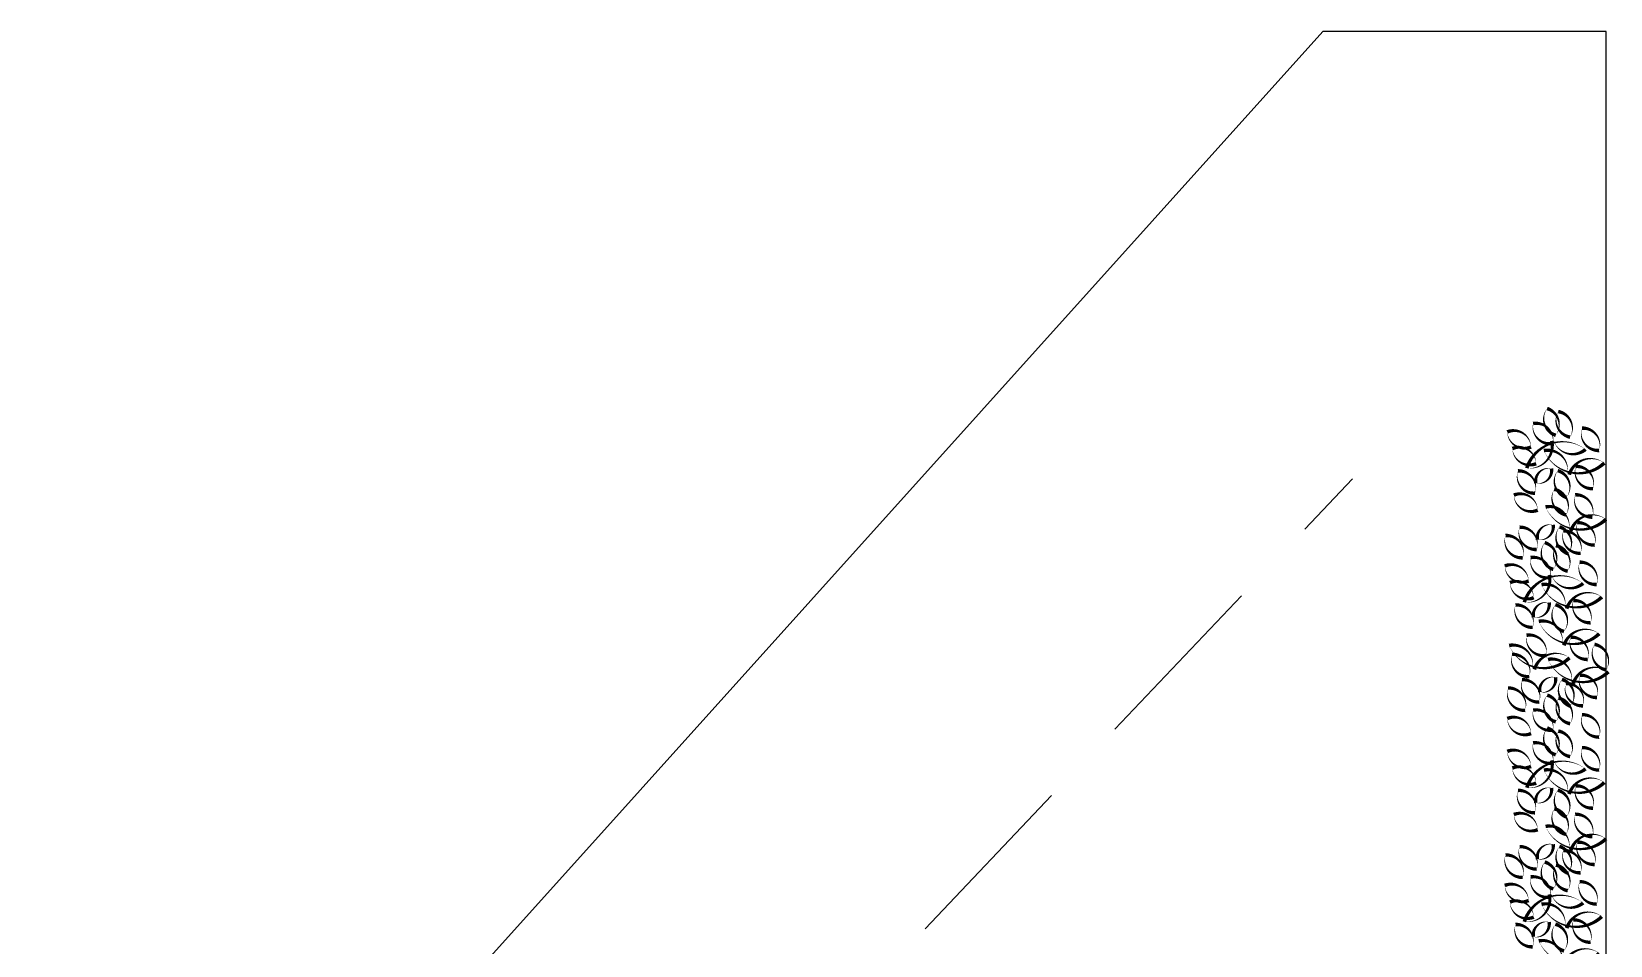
# Model space of a CAD drawing. Header units: millimetres. Extents: x 589 to 1175, y -455 to -172.
# Drawn here: x 947.39 to 969.2, y -354.13 to -341.5 of the extents above; entities that cross this region are included whole.
import ezdxf

# ---------------------------------------------------------------- set-up
doc = ezdxf.new("R2010")
doc.units = ezdxf.units.MM
doc.linetypes.add('DASHED', pattern=[19.05, 12.7, -6.35])
doc.layers.add('pohled', color=4, linetype='Continuous')
doc.layers.add('stafaz', color=252, linetype='Continuous')

msp = doc.modelspace()

# ---------------------------------------------------------------- linework, layer by layer
msp.add_line((969.138, -341.5), (965.228, -341.5))
at = {"layer": 'pohled'}
for p, q in [((934.188, -376), (965.228, -341.5)), ((969.138, -376), (969.138, -341.5))]:
    msp.add_line(p, q, dxfattribs=at)
at = {"layer": 'pohled', "linetype": 'DASHED', "ltscale": 0.2}
msp.add_line((938.738, -376), (965.638, -347.684), dxfattribs=at)
at = {"layer": 'stafaz', "color": 253, "linetype": 'Continuous', "ltscale": 0.001}
for points in [[(968.443, -347.08, 0, 0, 0.520567), (968.443, -347.08, 0, 0.05, 0.520567), (968.325, -346.71, 0, 0.05, 0.520567), (968.443, -347.08, 0.05, 0.05, 0)], [(968.479, -346.752, 0, 0, 0.520567), (968.479, -346.752, 0, 0.05, 0.520567), (968.642, -347.105, 0, 0.05, 0.520567), (968.479, -346.752, 0.05, 0.05, 0)], [(968.102, -347.242, 0, 0, 0.520567), (968.102, -347.242, 0, 0.05, 0.520567), (967.774, -347.033, 0, 0.05, 0.520567), (968.102, -347.242, 0.05, 0.05, 0)], [(968.131, -346.917, 0, 0, 0.520567), (968.131, -346.917, 0, 0.05, 0.520567), (968.404, -347.194, 0, 0.05, 0.520567), (968.131, -346.917, 0.05, 0.05, 0)], [(969.043, -347.29, 0, 0, 0.520567), (969.043, -347.29, 0, 0.05, 0.520567), (968.806, -346.981, 0, 0.05, 0.520567), (969.043, -347.29, 0.05, 0.05, 0)], [(968.044, -347.534, 0, 0, 0.520567), (968.044, -347.534, 0, 0.05, 0.520567), (968.388, -347.157, 0, 0.05, 0.520567), (968.419, -347.164, 0, 0.05, 0.520567), (968.855, -347.275, 0, 0.05, 0.520567), (968.044, -347.534, 0.05, 0.05, 0)], [(968.173, -347.472, 0, 0, 0.520567), (968.173, -347.472, 0, 0.05, 0.520567), (967.845, -347.263, 0, 0.05, 0.520567), (968.173, -347.472, 0.05, 0.05, 0)], [(969.115, -347.463, 0, 0, 0.520567), (969.115, -347.463, 0, 0.05, 0.520567), (968.63, -347.624, 0, 0.05, 0.520567), (968.606, -347.602, 0, 0.05, 0.520567), (968.28, -347.292, 0, 0.05, 0.520567), (969.115, -347.463, 0.05, 0.05, 0)], [(967.921, -347.572, 0, 0, 0.520567), (967.921, -347.572, 0, 0.05, 0.520567), (968.158, -347.881, 0, 0.05, 0.520567), (967.921, -347.572, 0.05, 0.05, 0)], [(968.167, -347.743, 0, 0, 0.520567), (968.167, -347.743, 0, 0.05, 0.520567), (968.385, -347.539, 0, 0.05, 0.520567), (968.167, -347.743, 0.05, 0.05, 0)], [(968.591, -347.939, 0, 0, 0.520567), (968.591, -347.939, 0, 0.05, 0.520567), (968.472, -347.568, 0, 0.05, 0.520567), (968.591, -347.939, 0.05, 0.05, 0)], [(968.957, -347.818, 0, 0, 0.520567), (968.957, -347.818, 0, 0.05, 0.520567), (968.72, -347.51, 0, 0.05, 0.520567), (968.957, -347.818, 0.05, 0.05, 0)], [(968.194, -348.115, 0, 0, 0.520567), (968.194, -348.115, 0, 0.05, 0.520567), (967.865, -347.907, 0, 0.05, 0.520567), (968.194, -348.115, 0.05, 0.05, 0)], [(968.423, -347.827, 0, 0, 0.520567), (968.423, -347.827, 0, 0.05, 0.520567), (968.586, -348.18, 0, 0.05, 0.520567), (968.423, -347.827, 0.05, 0.05, 0)], [(969.138, -348.241, 0, 0, 0.520567), (969.138, -348.241, 0, 0.05, 0.520567), (968.653, -348.402, 0, 0.05, 0.520567), (968.629, -348.381, 0, 0.05, 0.520567), (968.303, -348.07, 0, 0.05, 0.520567), (969.138, -348.241, 0.05, 0.05, 0)], [(968.949, -348.211, 0, 0, 0.520567), (968.949, -348.211, 0, 0.05, 0.520567), (968.712, -347.902, 0, 0.05, 0.520567), (968.949, -348.211, 0.05, 0.05, 0)], [(968.19, -348.522, 0, 0, 0.520567), (968.19, -348.522, 0, 0.05, 0.520567), (968.408, -348.317, 0, 0.05, 0.520567), (968.19, -348.522, 0.05, 0.05, 0)], [(968.98, -348.597, 0, 0, 0.520567), (968.98, -348.597, 0, 0.05, 0.520567), (968.743, -348.288, 0, 0.05, 0.520567), (968.98, -348.597, 0.05, 0.05, 0)], [(967.75, -348.465, 0, 0, 0.520567), (967.75, -348.465, 0, 0.05, 0.520567), (967.987, -348.774, 0, 0.05, 0.520567), (967.75, -348.465, 0.05, 0.05, 0)], [(967.944, -348.351, 0, 0, 0.520567), (967.944, -348.351, 0, 0.05, 0.520567), (968.181, -348.659, 0, 0.05, 0.520567), (967.944, -348.351, 0.05, 0.05, 0)], [(968.614, -348.717, 0, 0, 0.520567), (968.614, -348.717, 0, 0.05, 0.520567), (968.495, -348.346, 0, 0.05, 0.520567), (968.614, -348.717, 0.05, 0.05, 0)], [(968.786, -348.711, 0, 0, 0.520567), (968.786, -348.711, 0, 0.05, 0.520567), (968.549, -348.403, 0, 0.05, 0.520567), (968.786, -348.711, 0.05, 0.05, 0)], [(968.41, -348.933, 0, 0, 0.520567), (968.41, -348.933, 0, 0.05, 0.520567), (968.292, -348.563, 0, 0.05, 0.520567), (968.41, -348.933, 0.05, 0.05, 0)], [(968.446, -348.605, 0, 0, 0.520567), (968.446, -348.605, 0, 0.05, 0.520567), (968.609, -348.958, 0, 0.05, 0.520567), (968.446, -348.605, 0.05, 0.05, 0)], [(968.069, -349.094, 0, 0, 0.520567), (968.069, -349.094, 0, 0.05, 0.520567), (967.74, -348.886, 0, 0.05, 0.520567), (968.069, -349.094, 0.05, 0.05, 0)], [(968.097, -348.77, 0, 0, 0.520567), (968.097, -348.77, 0, 0.05, 0.520567), (968.37, -349.047, 0, 0.05, 0.520567), (968.097, -348.77, 0.05, 0.05, 0)], [(969.009, -349.143, 0, 0, 0.520567), (969.009, -349.143, 0, 0.05, 0.520567), (968.773, -348.834, 0, 0.05, 0.520567), (969.009, -349.143, 0.05, 0.05, 0)], [(968.14, -349.325, 0, 0, 0.520567), (968.14, -349.325, 0, 0.05, 0.520567), (967.811, -349.116, 0, 0.05, 0.520567), (968.14, -349.325, 0.05, 0.05, 0)], [(968.01, -349.387, 0, 0, 0.520567), (968.01, -349.387, 0, 0.05, 0.520567), (968.355, -349.01, 0, 0.05, 0.520567), (968.386, -349.017, 0, 0.05, 0.520567), (968.822, -349.127, 0, 0.05, 0.520567), (968.01, -349.387, 0.05, 0.05, 0)], [(969.081, -349.316, 0, 0, 0.520567), (969.081, -349.316, 0, 0.05, 0.520567), (968.596, -349.476, 0, 0.05, 0.520567), (968.573, -349.455, 0, 0.05, 0.520567), (968.247, -349.145, 0, 0.05, 0.520567), (969.081, -349.316, 0.05, 0.05, 0)], [(968.134, -349.596, 0, 0, 0.520567), (968.134, -349.596, 0, 0.05, 0.520567), (968.352, -349.392, 0, 0.05, 0.520567), (968.134, -349.596, 0.05, 0.05, 0)], [(968.924, -349.671, 0, 0, 0.520567), (968.924, -349.671, 0, 0.05, 0.520567), (968.687, -349.363, 0, 0.05, 0.520567), (968.924, -349.671, 0.05, 0.05, 0)], [(967.888, -349.425, 0, 0, 0.520567), (967.888, -349.425, 0, 0.05, 0.520567), (968.125, -349.734, 0, 0.05, 0.520567), (967.888, -349.425, 0.05, 0.05, 0)], [(968.558, -349.792, 0, 0, 0.520567), (968.558, -349.792, 0, 0.05, 0.520567), (968.439, -349.421, 0, 0.05, 0.520567), (968.558, -349.792, 0.05, 0.05, 0)], [(968.041, -349.844, 0, 0, 0.520567), (968.041, -349.844, 0, 0.05, 0.520567), (968.314, -350.122, 0, 0.05, 0.520567), (968.041, -349.844, 0.05, 0.05, 0)], [(969.044, -349.823, 0, 0, 0.520567), (969.044, -349.823, 0, 0.05, 0.520567), (968.558, -349.984, 0, 0.05, 0.520567), (968.535, -349.962, 0, 0.05, 0.520567), (968.209, -349.652, 0, 0.05, 0.520567), (969.044, -349.823, 0.05, 0.05, 0)], [(968.634, -350.156, 0, 0, 0.520567), (968.634, -350.156, 0, 0.05, 0.520567), (968.149, -350.316, 0, 0.05, 0.520567), (968.126, -350.295, 0, 0.05, 0.520567), (967.8, -349.985, 0, 0.05, 0.520567), (968.634, -350.156, 0.05, 0.05, 0)], [(968.886, -350.178, 0, 0, 0.520567), (968.886, -350.178, 0, 0.05, 0.520567), (968.649, -349.87, 0, 0.05, 0.520567), (968.886, -350.178, 0.05, 0.05, 0)], [(968.979, -349.97, 0, 0, 0.520567), (968.979, -349.97, 0, 0.05, 0.520567), (969.142, -350.323, 0, 0.05, 0.520567), (968.979, -349.97, 0.05, 0.05, 0)], [(968.077, -350.416, 0, 0, 0.520567), (968.077, -350.416, 0, 0.05, 0.520567), (967.841, -350.108, 0, 0.05, 0.520567), (968.077, -350.416, 0.05, 0.05, 0)], [(969.172, -350.349, 0, 0, 0.520567), (969.172, -350.349, 0, 0.05, 0.520567), (968.687, -350.51, 0, 0.05, 0.520567), (968.663, -350.488, 0, 0.05, 0.520567), (968.337, -350.178, 0, 0.05, 0.520567), (969.172, -350.349, 0.05, 0.05, 0)], [(967.978, -350.458, 0, 0, 0.520567), (967.978, -350.458, 0, 0.05, 0.520567), (968.215, -350.767, 0, 0.05, 0.520567), (967.978, -350.458, 0.05, 0.05, 0)], [(968.224, -350.63, 0, 0, 0.520567), (968.224, -350.63, 0, 0.05, 0.520567), (968.442, -350.425, 0, 0.05, 0.520567), (968.224, -350.63, 0.05, 0.05, 0)], [(968.648, -350.825, 0, 0, 0.520567), (968.648, -350.825, 0, 0.05, 0.520567), (968.529, -350.454, 0, 0.05, 0.520567), (968.648, -350.825, 0.05, 0.05, 0)], [(969.014, -350.704, 0, 0, 0.520567), (969.014, -350.704, 0, 0.05, 0.520567), (968.777, -350.396, 0, 0.05, 0.520567), (969.014, -350.704, 0.05, 0.05, 0)], [(967.784, -350.573, 0, 0, 0.520567), (967.784, -350.573, 0, 0.05, 0.520567), (968.021, -350.882, 0, 0.05, 0.520567), (967.784, -350.573, 0.05, 0.05, 0)], [(968.444, -351.041, 0, 0, 0.520567), (968.444, -351.041, 0, 0.05, 0.520567), (968.326, -350.671, 0, 0.05, 0.520567), (968.444, -351.041, 0.05, 0.05, 0)], [(968.48, -350.713, 0, 0, 0.520567), (968.48, -350.713, 0, 0.05, 0.520567), (968.643, -351.066, 0, 0.05, 0.520567), (968.48, -350.713, 0.05, 0.05, 0)], [(968.82, -350.819, 0, 0, 0.520567), (968.82, -350.819, 0, 0.05, 0.520567), (968.583, -350.511, 0, 0.05, 0.520567), (968.82, -350.819, 0.05, 0.05, 0)], [(968.131, -350.878, 0, 0, 0.520567), (968.131, -350.878, 0, 0.05, 0.520567), (968.404, -351.155, 0, 0.05, 0.520567), (968.131, -350.878, 0.05, 0.05, 0)], [(969.043, -351.251, 0, 0, 0.520567), (969.043, -351.251, 0, 0.05, 0.520567), (968.807, -350.942, 0, 0.05, 0.520567), (969.043, -351.251, 0.05, 0.05, 0)], [(968.103, -351.202, 0, 0, 0.520567), (968.103, -351.202, 0, 0.05, 0.520567), (967.774, -350.994, 0, 0.05, 0.520567), (968.103, -351.202, 0.05, 0.05, 0)], [(968.443, -351.496, 0, 0, 0.520567), (968.443, -351.496, 0, 0.05, 0.520567), (968.325, -351.125, 0, 0.05, 0.520567), (968.443, -351.496, 0.05, 0.05, 0)], [(968.131, -351.332, 0, 0, 0.520567), (968.131, -351.332, 0, 0.05, 0.520567), (968.404, -351.61, 0, 0.05, 0.520567), (968.131, -351.332, 0.05, 0.05, 0)], [(968.479, -351.168, 0, 0, 0.520567), (968.479, -351.168, 0, 0.05, 0.520567), (968.642, -351.521, 0, 0.05, 0.520567), (968.479, -351.168, 0.05, 0.05, 0)], [(968.102, -351.657, 0, 0, 0.520567), (968.102, -351.657, 0, 0.05, 0.520567), (967.774, -351.449, 0, 0.05, 0.520567), (968.102, -351.657, 0.05, 0.05, 0)], [(968.044, -351.95, 0, 0, 0.520567), (968.044, -351.95, 0, 0.05, 0.520567), (968.388, -351.573, 0, 0.05, 0.520567), (968.419, -351.579, 0, 0.05, 0.520567), (968.855, -351.69, 0, 0.05, 0.520567), (968.044, -351.95, 0.05, 0.05, 0)], [(969.043, -351.706, 0, 0, 0.520567), (969.043, -351.706, 0, 0.05, 0.520567), (968.806, -351.397, 0, 0.05, 0.520567), (969.043, -351.706, 0.05, 0.05, 0)], [(968.173, -351.887, 0, 0, 0.520567), (968.173, -351.887, 0, 0.05, 0.520567), (967.845, -351.679, 0, 0.05, 0.520567), (968.173, -351.887, 0.05, 0.05, 0)], [(969.115, -351.879, 0, 0, 0.520567), (969.115, -351.879, 0, 0.05, 0.520567), (968.63, -352.039, 0, 0.05, 0.520567), (968.606, -352.018, 0, 0.05, 0.520567), (968.28, -351.708, 0, 0.05, 0.520567), (969.115, -351.879, 0.05, 0.05, 0)], [(967.921, -351.988, 0, 0, 0.520567), (967.921, -351.988, 0, 0.05, 0.520567), (968.158, -352.297, 0, 0.05, 0.520567), (967.921, -351.988, 0.05, 0.05, 0)], [(968.167, -352.159, 0, 0, 0.520567), (968.167, -352.159, 0, 0.05, 0.520567), (968.385, -351.955, 0, 0.05, 0.520567), (968.167, -352.159, 0.05, 0.05, 0)], [(968.591, -352.354, 0, 0, 0.520567), (968.591, -352.354, 0, 0.05, 0.520567), (968.472, -351.984, 0, 0.05, 0.520567), (968.591, -352.354, 0.05, 0.05, 0)], [(968.957, -352.234, 0, 0, 0.520567), (968.957, -352.234, 0, 0.05, 0.520567), (968.72, -351.925, 0, 0.05, 0.520567), (968.957, -352.234, 0.05, 0.05, 0)], [(968.423, -352.243, 0, 0, 0.520567), (968.423, -352.243, 0, 0.05, 0.520567), (968.586, -352.596, 0, 0.05, 0.520567), (968.423, -352.243, 0.05, 0.05, 0)], [(968.194, -352.531, 0, 0, 0.520567), (968.194, -352.531, 0, 0.05, 0.520567), (967.865, -352.322, 0, 0.05, 0.520567), (968.194, -352.531, 0.05, 0.05, 0)], [(968.949, -352.627, 0, 0, 0.520567), (968.949, -352.627, 0, 0.05, 0.520567), (968.712, -352.318, 0, 0.05, 0.520567), (968.949, -352.627, 0.05, 0.05, 0)], [(969.138, -352.657, 0, 0, 0.520567), (969.138, -352.657, 0, 0.05, 0.520567), (968.653, -352.817, 0, 0.05, 0.520567), (968.629, -352.796, 0, 0.05, 0.520567), (968.303, -352.486, 0, 0.05, 0.520567), (969.138, -352.657, 0.05, 0.05, 0)], [(967.75, -352.881, 0, 0, 0.520567), (967.75, -352.881, 0, 0.05, 0.520567), (967.987, -353.19, 0, 0.05, 0.520567), (967.75, -352.881, 0.05, 0.05, 0)], [(967.944, -352.766, 0, 0, 0.520567), (967.944, -352.766, 0, 0.05, 0.520567), (968.181, -353.075, 0, 0.05, 0.520567), (967.944, -352.766, 0.05, 0.05, 0)], [(968.19, -352.937, 0, 0, 0.520567), (968.19, -352.937, 0, 0.05, 0.520567), (968.408, -352.733, 0, 0.05, 0.520567), (968.19, -352.937, 0.05, 0.05, 0)], [(968.614, -353.132, 0, 0, 0.520567), (968.614, -353.132, 0, 0.05, 0.520567), (968.495, -352.762, 0, 0.05, 0.520567), (968.614, -353.132, 0.05, 0.05, 0)], [(968.786, -353.127, 0, 0, 0.520567), (968.786, -353.127, 0, 0.05, 0.520567), (968.549, -352.818, 0, 0.05, 0.520567), (968.786, -353.127, 0.05, 0.05, 0)], [(968.98, -353.012, 0, 0, 0.520567), (968.98, -353.012, 0, 0.05, 0.520567), (968.743, -352.703, 0, 0.05, 0.520567), (968.98, -353.012, 0.05, 0.05, 0)], [(968.41, -353.349, 0, 0, 0.520567), (968.41, -353.349, 0, 0.05, 0.520567), (968.292, -352.978, 0, 0.05, 0.520567), (968.41, -353.349, 0.05, 0.05, 0)], [(968.446, -353.021, 0, 0, 0.520567), (968.446, -353.021, 0, 0.05, 0.520567), (968.609, -353.374, 0, 0.05, 0.520567), (968.446, -353.021, 0.05, 0.05, 0)], [(968.069, -353.51, 0, 0, 0.520567), (968.069, -353.51, 0, 0.05, 0.520567), (967.74, -353.302, 0, 0.05, 0.520567), (968.069, -353.51, 0.05, 0.05, 0)], [(968.097, -353.185, 0, 0, 0.520567), (968.097, -353.185, 0, 0.05, 0.520567), (968.37, -353.463, 0, 0.05, 0.520567), (968.097, -353.185, 0.05, 0.05, 0)], [(969.009, -353.559, 0, 0, 0.520567), (969.009, -353.559, 0, 0.05, 0.520567), (968.773, -353.25, 0, 0.05, 0.520567), (969.009, -353.559, 0.05, 0.05, 0)], [(968.14, -353.74, 0, 0, 0.520567), (968.14, -353.74, 0, 0.05, 0.520567), (967.811, -353.532, 0, 0.05, 0.520567), (968.14, -353.74, 0.05, 0.05, 0)], [(968.01, -353.803, 0, 0, 0.520567), (968.01, -353.803, 0, 0.05, 0.520567), (968.355, -353.425, 0, 0.05, 0.520567), (968.386, -353.432, 0, 0.05, 0.520567), (968.822, -353.543, 0, 0.05, 0.520567), (968.01, -353.803, 0.05, 0.05, 0)], [(969.081, -353.732, 0, 0, 0.520567), (969.081, -353.732, 0, 0.05, 0.520567), (968.596, -353.892, 0, 0.05, 0.520567), (968.573, -353.871, 0, 0.05, 0.520567), (968.247, -353.561, 0, 0.05, 0.520567), (969.081, -353.732, 0.05, 0.05, 0)], [(968.924, -354.087, 0, 0, 0.520567), (968.924, -354.087, 0, 0.05, 0.520567), (968.687, -353.778, 0, 0.05, 0.520567), (968.924, -354.087, 0.05, 0.05, 0)], [(967.888, -353.841, 0, 0, 0.520567), (967.888, -353.841, 0, 0.05, 0.520567), (968.125, -354.15, 0, 0.05, 0.520567), (967.888, -353.841, 0.05, 0.05, 0)], [(968.134, -354.012, 0, 0, 0.520567), (968.134, -354.012, 0, 0.05, 0.520567), (968.352, -353.808, 0, 0.05, 0.520567), (968.134, -354.012, 0.05, 0.05, 0)], [(968.558, -354.207, 0, 0, 0.520567), (968.558, -354.207, 0, 0.05, 0.520567), (968.439, -353.837, 0, 0.05, 0.520567), (968.558, -354.207, 0.05, 0.05, 0)], [(969.044, -354.239, 0, 0, 0.520567), (969.044, -354.239, 0, 0.05, 0.520567), (968.558, -354.399, 0, 0.05, 0.520567), (968.535, -354.378, 0, 0.05, 0.520567), (968.209, -354.068, 0, 0.05, 0.520567), (969.044, -354.239, 0.05, 0.05, 0)]]:
    msp.add_lwpolyline(points, format="xyseb", close=True, dxfattribs=at)

doc.saveas('drawing.dxf')
